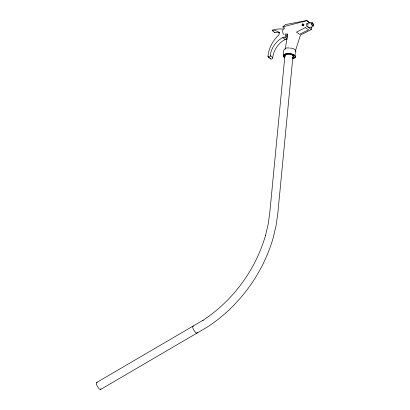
<?xml version="1.0" encoding="UTF-8"?>
<svg xmlns="http://www.w3.org/2000/svg" width="410" height="410" viewBox="0 0 410 410"><rect width="100%" height="100%" fill="white"/><g stroke="black" fill="none" stroke-linecap="round" stroke-linejoin="round"><path stroke-width="0.61" d="M284.801 28.3L282.849 26.881L306.849 20.684L309.781 22.991M295.697 54.381L295.794 51.127M295.436 50.881L300.468 35.065L311.323 29.556L311.523 27.004M283.315 54.064C282.844 50.589 284.771 47.088 288.881 47.944M284.945 55.263L269.744 213.077L268.145 224.301L265.521 235.494L265.598 235.207C255.655 269.826 233.034 300.617 202.904 320.364L203.16 320.195L96.734 382.438L96.309 383.037A3.982 1.286 59.7 0 0 97.278 386.22L98.415 387.952A4.11 1.327 59.7 0 0 100.542 389.5L207.532 326.913C239.112 306.224 262.815 273.952 273.234 237.672L276.094 225.526L277.765 213.81L293.037 55.206M302.067 24.923C302.677 22.591 304.379 25.738 302.262 25.358C301.832 24.303 302.672 26.03 303.215 25.784C304.117 25.528 304.046 24.205 303.062 24.046M285.263 49.277L287.682 33.968M100.968 388.9L100.542 389.5M197.374 332.541L196.949 333.14A4.11 1.327 59.7 0 1 194.817 331.593L193.679 329.86A3.982 1.286 59.7 0 1 192.71 326.673L193.13 326.078A4.11 1.327 59.7 0 1 193.551 326.129M274.644 32.19L274.879 32.641A12.131 8.948 -52.8 0 1 279.277 32.944M282.849 26.881L285.473 24.569L306.936 20.5M313.189 26.64L309.304 27.578M283.125 29.079A34.64 25.553 -52.8 0 0 272.45 30.073L272.117 30.494L272.409 30.765A12.131 8.948 -52.8 0 1 278.621 32.077A2.542 1.876 -52.8 0 1 278.405 35.414A25.758 19.003 -52.8 0 0 267.991 56.293A1.363 1.004 -52.8 0 0 269.062 57.231A1.363 1.004 -52.8 0 0 270.282 55.745A18.337 13.53 -52.8 0 1 282.705 37.607L284.781 37.11A3.69 2.721 -52.8 0 0 287.635 33.994M270.482 58.471A1.363 1.004 -52.8 0 0 271.681 59.06A1.363 1.004 -52.8 0 0 272.752 57.62A18.337 13.53 -52.8 0 1 285.175 39.483L287.251 38.986L284.781 37.11M308.279 23.103L311.902 22.309L312.697 22.617M289.721 48.057L290.628 48.139M291.167 48.129C292.909 48.493 295.718 49.051 295.815 51.291M303.682 24.467L302.729 24.041M306.849 20.684L310.273 23.17M308.1 24.518L306.629 23.452L306.429 26.004L311.323 29.556M302.903 24.021L303.789 24.585M303.374 24.38L303.856 24.733M303.395 24.554L303.877 24.907M302.559 24.113L303.041 24.462M303.374 24.743L303.856 25.092M303.308 24.928L303.789 25.276M303.2 25.102L303.682 25.451M303.062 25.251L303.549 25.599M302.093 24.733L302.575 25.087M302.903 25.364L303.385 25.712M302.734 25.435L303.215 25.784M302.093 25.097L303.041 25.809M302.16 25.246L302.882 25.784M278.621 32.077L279.605 32.831M282.705 37.607L285.175 39.483M272.409 30.765L274.879 32.641M270.282 55.745L272.752 57.62M267.991 56.293L268.981 57.041M268.273 57.067L270.743 58.943M96.734 382.438A4.11 1.327 59.7 0 1 97.149 382.489M284.981 56.672A4.674 1.891 4.5 0 1 287.164 54.479A4.674 1.891 4.5 0 1 293.145 55.447A4.674 1.891 4.5 0 1 292.52 57.897M287.656 36.91A1.435 1.035 -52.2 0 1 286.313 36.69M283.5 34.558A3.895 2.127 77.7 0 1 284.145 28.521M290.429 54.381A4.674 1.891 4.5 0 1 293.862 55.97A4.674 1.891 4.5 0 1 292.53 57.754M284.991 56.529A4.674 1.891 4.5 0 1 286.908 54.381M284.837 57.569A6.191 2.506 4.5 0 1 285.15 54.038A6.191 2.506 4.5 0 1 293.878 54.74A6.191 2.506 4.5 0 1 293.56 58.276M309.007 27.578A2.296 1.117 77.7 0 1 308.11 26.701M307.879 26.194A2.296 1.117 77.7 0 1 307.71 25.62M307.664 23.954A2.296 1.117 77.7 0 1 308.018 23.252M284.796 57.723A6.227 2.521 4.5 0 1 285.421 54.079A6.227 2.521 4.5 0 1 294.406 55.165A6.227 2.521 4.5 0 1 292.607 58.666M305.445 27.583L296.45 32.149L299.51 34.368L308.505 29.807L305.445 27.583M285.749 35.245A0.789 0.584 -52.8 0 0 286.303 34.02A0.789 0.584 -52.8 0 0 285.145 34.409A0.789 0.584 -52.8 0 0 285.749 35.245M311.928 23.672A1.384 0.676 77.7 0 0 312.738 25.85A1.384 0.676 77.7 0 0 313.158 23.99A1.384 0.676 77.7 0 0 311.928 23.672M311.861 23.688A1.384 0.676 77.7 0 0 312.671 25.866A1.384 0.676 77.7 0 0 313.091 24.006A1.384 0.676 77.7 0 0 311.861 23.688"/></g></svg>
